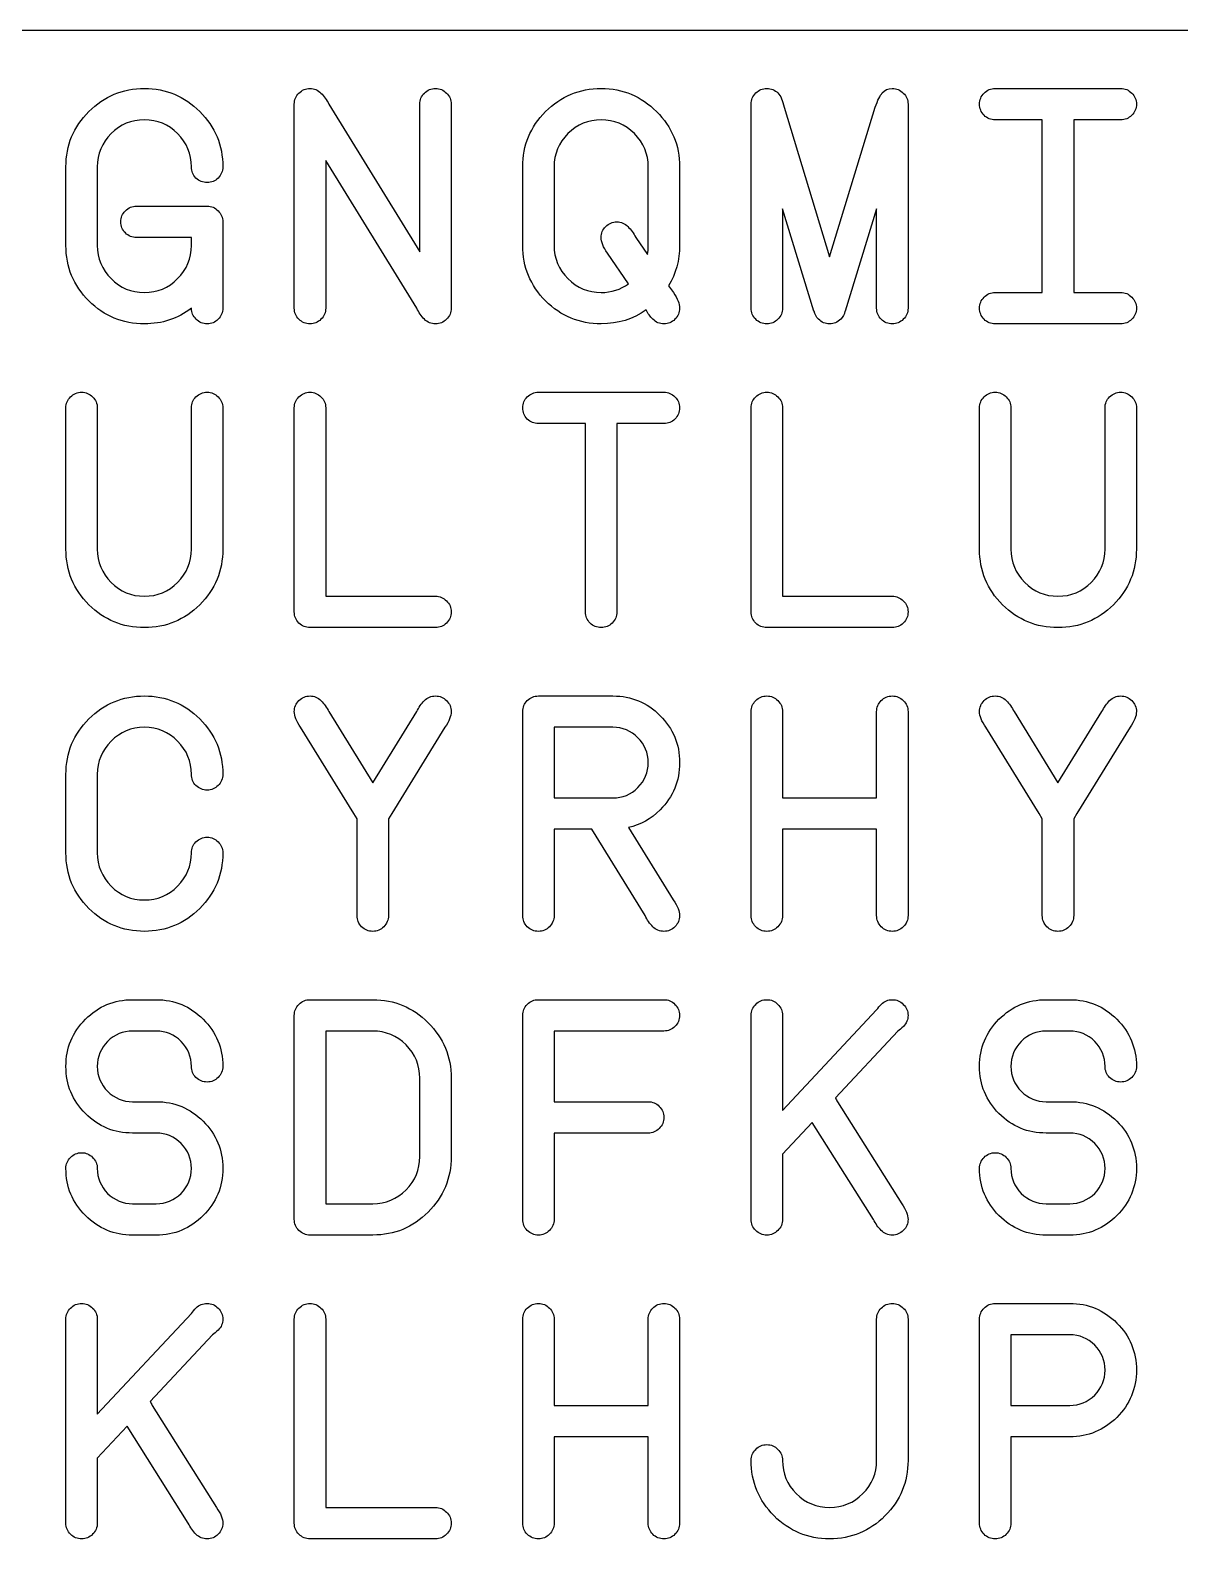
# Model space of a CAD drawing. Extents: x 0.3 to 81.7, y -40.7 to 31.5.
# Drawn here: x 60.33 to 71.02, y 17.51 to 31.53 of the extents above; entities that cross this region are included whole.
import ezdxf

# ---------------------------------------------------------------- set-up
doc = ezdxf.new("R2010")
doc.units = 0
doc.layers.add('Layer_1', color=7, linetype='CONTINUOUS')

msp = doc.modelspace()

# ---------------------------------------------------------------- linework, layer by layer
at = {"layer": 'Layer_1', "color": 7}
for p, q in [((2.8575, 31.531278), (81.710386, 31.531278)), ((69.305626, 30.989793), (70.472366, 30.989793)), ((62.789388, 28.948), (62.789388, 30.843952)), ((63.03732, 30.94604), (63.03732, 30.94604)), ((63.110244, 30.843952), (63.956129, 29.471573)), ((63.956129, 29.471573), (63.956129, 30.843952)), ((64.247814, 30.843952), (64.247814, 28.948)), ((67.036322, 28.948), (67.036322, 30.843952)), ((68.494725, 30.843952), (68.494725, 28.948)), ((68.494745, 30.843952), (68.494725, 30.843952)), ((67.342589, 30.814781), (67.765533, 29.426364)), ((67.765533, 29.426364), (68.188474, 30.814781)), ((69.743155, 30.698108), (69.305626, 30.698108)), ((69.743155, 29.093844), (69.743155, 30.698108)), ((70.472366, 30.698108), (70.03484, 30.698108)), ((70.03484, 30.698108), (70.03484, 29.093844)), ((63.926961, 28.948), (63.081073, 30.320376)), ((63.081073, 30.320376), (63.081073, 28.948)), ((60.665923, 29.53137), (60.665923, 30.260582)), ((60.957608, 30.260582), (60.957608, 29.53137)), ((64.912856, 29.53137), (64.912856, 30.260582)), ((65.20453, 30.260582), (65.20453, 29.53137)), ((66.079583, 29.53137), (66.079583, 30.260582)), ((66.371279, 30.260582), (66.371279, 29.53137)), ((61.322214, 29.895976), (61.978504, 29.895976)), ((67.619689, 28.918832), (67.328004, 29.871183)), ((67.328004, 29.871183), (67.328004, 28.948)), ((68.20304, 29.871183), (67.911355, 28.918832)), ((68.20304, 28.948), (68.20304, 29.871183)), ((62.124346, 29.750132), (62.124346, 28.948)), ((61.83266, 29.604291), (61.322214, 29.604291)), ((61.83266, 29.53137), (61.83266, 29.604291)), ((65.962909, 29.604291), (66.072301, 29.445324)), ((65.895822, 29.174057), (65.700395, 29.45845)), ((66.269191, 29.156554), (66.312944, 29.093844)), ((69.305626, 29.093844), (69.743155, 29.093844)), ((70.03484, 29.093844), (70.472366, 29.093844)), ((66.059178, 28.931958), (66.059178, 28.931958)), ((67.622596, 28.918832), (67.619689, 28.918832)), ((67.911355, 28.918832), (67.908448, 28.918832)), ((70.472366, 28.802159), (69.305626, 28.802159)), ((65.058686, 28.167218), (66.225427, 28.167218)), ((60.665914, 26.708795), (60.665914, 28.021377)), ((60.957599, 28.021377), (60.957599, 26.708795)), ((61.832655, 26.708795), (61.832655, 28.021377)), ((62.124337, 28.021377), (62.124337, 26.708795)), ((62.78938, 26.125425), (62.78938, 28.021377)), ((63.081065, 28.021377), (63.081065, 26.271266)), ((63.081065, 28.021377), (63.081065, 28.021377)), ((67.03631, 26.125425), (67.03631, 28.021377)), ((67.327996, 28.021377), (67.327996, 26.271266)), ((67.327996, 28.021377), (67.327996, 28.021377)), ((69.159776, 26.708795), (69.159776, 28.021377)), ((69.451461, 28.021377), (69.451461, 26.708795)), ((70.326516, 26.708795), (70.326516, 28.021377)), ((70.618202, 28.021377), (70.618202, 26.708795)), ((65.496213, 27.875533), (65.058686, 27.875533)), ((65.496213, 26.125425), (65.496213, 27.875533)), ((65.787898, 27.875533), (65.787898, 26.125425)), ((66.225427, 27.875533), (65.787898, 27.875533)), ((63.081065, 26.271266), (64.101961, 26.271266)), ((67.327996, 26.271266), (68.348892, 26.271266)), ((64.101961, 25.979584), (62.935224, 25.979584)), ((68.348892, 25.979584), (67.182152, 25.979584)), ((65.058686, 25.344643), (65.751437, 25.344643)), ((63.110235, 25.198802), (63.518594, 24.536678)), ((63.518594, 24.536678), (63.926953, 25.198802)), ((64.912845, 23.30285), (64.912845, 25.198802)), ((67.03631, 23.30285), (67.03631, 25.198802)), ((67.327996, 25.198802), (67.327996, 24.396667)), ((68.203051, 24.396667), (68.203051, 25.198802)), ((68.494736, 25.198802), (68.494736, 23.30285)), ((69.480632, 25.198802), (69.88899, 24.536678)), ((69.88899, 24.536678), (70.297349, 25.198802)), ((63.342126, 24.250826), (62.847721, 25.052958)), ((64.18947, 25.052958), (63.695065, 24.250826)), ((65.751437, 25.052958), (65.20453, 25.052958)), ((65.20453, 25.052958), (65.20453, 24.396667)), ((65.751437, 25.052958), (65.751437, 25.052958)), ((69.712519, 24.250826), (69.218114, 25.052958)), ((70.559863, 25.052958), (70.065458, 24.250826)), ((60.665917, 23.88622), (60.665917, 24.615432)), ((60.957602, 24.615432), (60.957602, 23.88622)), ((65.20453, 24.396667), (65.751437, 24.396667)), ((67.327996, 24.396667), (68.203051, 24.396667)), ((63.372753, 24.20124), (63.342126, 24.250826)), ((63.372753, 23.30285), (63.372753, 24.20124)), ((63.695065, 24.250826), (63.664438, 24.20124)), ((63.664438, 24.20124), (63.664438, 23.30285)), ((65.897281, 24.121026), (66.312933, 23.448691)), ((69.743146, 24.20124), (69.712519, 24.250826)), ((69.743146, 23.30285), (69.743146, 24.20124)), ((70.065458, 24.250826), (70.034831, 24.20124)), ((70.034831, 24.20124), (70.034831, 23.30285)), ((65.554551, 24.104982), (65.20453, 24.104982)), ((65.20453, 24.104982), (65.20453, 23.30285)), ((66.050415, 23.30285), (65.554551, 24.104982)), ((68.203051, 24.104982), (67.327996, 24.104982)), ((67.327996, 24.104982), (67.327996, 23.30285)), ((68.203051, 23.30285), (68.203051, 24.104982)), ((61.832655, 23.88622), (61.832655, 23.88622)), ((61.285748, 22.522068), (61.504509, 22.522068)), ((62.935226, 22.522068), (63.518594, 22.522068)), ((65.058689, 22.522068), (66.225427, 22.522068)), ((69.779609, 22.522068), (69.998371, 22.522068)), ((62.789383, 20.480275), (62.789383, 22.376227)), ((64.912845, 20.480275), (64.912845, 22.376227)), ((67.036313, 20.480275), (67.036313, 22.376227)), ((67.327996, 21.49242), (68.203051, 22.42727)), ((67.327996, 22.376227), (67.327996, 21.49242)), ((61.504509, 22.230383), (61.285748, 22.230383)), ((63.081068, 22.230383), (63.081068, 20.626116)), ((63.518594, 22.230383), (63.081068, 22.230383)), ((66.225427, 22.230383), (65.20453, 22.230383)), ((65.20453, 22.230383), (65.20453, 21.574092)), ((68.399938, 22.230383), (67.819486, 21.609096)), ((69.998371, 22.230383), (69.779609, 22.230383)), ((62.12434, 21.902238), (62.12434, 21.902238)), ((70.618202, 21.902238), (70.618202, 21.902238)), ((63.956123, 21.063645), (63.956123, 21.792857)), ((64.247808, 21.792857), (64.247808, 21.063645)), ((61.285748, 21.574092), (61.504509, 21.574092)), ((65.20453, 21.574092), (66.079586, 21.574092)), ((67.838451, 21.574092), (68.436404, 20.626116)), ((69.779609, 21.574092), (69.998371, 21.574092)), ((67.605098, 21.38158), (67.327996, 21.08552)), ((68.173889, 20.480275), (67.605098, 21.38158)), ((61.504509, 21.282407), (61.285748, 21.282407)), ((66.079586, 21.282407), (65.20453, 21.282407)), ((65.20453, 21.282407), (65.20453, 20.480275)), ((69.998371, 21.282407), (69.779609, 21.282407)), ((67.327996, 21.08552), (67.327996, 20.480275)), ((61.285748, 20.626116), (61.504509, 20.626116)), ((63.081068, 20.626116), (63.518594, 20.626116)), ((69.779609, 20.626116), (69.998371, 20.626116)), ((61.504509, 20.334434), (61.285748, 20.334434)), ((63.518594, 20.334434), (62.935226, 20.334434)), ((69.998371, 20.334434), (69.779609, 20.334434)), ((69.30562, 19.699493), (69.998371, 19.699493)), ((60.665917, 17.6577), (60.665917, 19.553652)), ((60.957599, 18.669845), (61.832655, 19.604695)), ((60.957599, 19.553652), (60.957599, 18.669845)), ((62.789383, 17.6577), (62.789383, 19.553652)), ((63.081068, 19.553652), (63.081068, 17.803541)), ((63.081068, 19.553652), (63.081068, 19.553652)), ((64.912848, 17.6577), (64.912848, 19.553652)), ((65.204533, 19.553652), (65.204533, 18.751517)), ((66.079588, 18.751517), (66.079588, 19.553652)), ((66.371274, 19.553652), (66.371274, 17.6577)), ((68.203051, 18.24107), (68.203051, 19.553652)), ((68.494733, 19.553652), (68.494733, 18.24107)), ((69.159776, 17.6577), (69.159776, 19.553652)), ((62.029542, 19.407808), (61.449089, 18.786521)), ((69.998371, 19.407808), (69.451461, 19.407808)), ((69.451461, 19.407808), (69.451461, 18.751517)), ((69.998371, 19.407808), (69.998371, 19.407808)), ((61.468055, 18.751517), (62.066007, 17.803541)), ((65.204533, 18.751517), (66.079588, 18.751517)), ((69.451461, 18.751517), (69.998371, 18.751517)), ((61.234702, 18.559005), (60.957599, 18.262945)), ((61.803493, 17.6577), (61.234702, 18.559005)), ((66.079588, 18.459832), (65.204533, 18.459832)), ((65.204533, 18.459832), (65.204533, 17.6577)), ((66.079588, 17.6577), (66.079588, 18.459832)), ((69.998371, 18.459832), (69.451461, 18.459832)), ((69.451461, 18.459832), (69.451461, 17.6577)), ((69.998371, 18.459832), (69.998371, 18.459832)), ((60.957599, 18.262945), (60.957599, 17.6577)), ((67.03631, 18.24107), (67.03631, 18.24107)), ((63.081068, 17.803541), (64.101964, 17.803541)), ((64.101964, 17.511859), (62.935224, 17.511859))]:
    msp.add_line(p, q, dxfattribs=at)
for points in [[(60.878854, 30.775406), (61.021779, 30.918331), (61.193872, 30.989793), (61.395134, 30.989793)], [(61.395134, 30.989793), (61.596396, 30.989793), (61.768004, 30.918331), (61.909958, 30.775406)], [(62.831685, 30.94604), (62.860853, 30.975209), (62.895369, 30.989793), (62.935232, 30.989793)], [(62.935232, 30.989793), (62.975095, 30.989793), (63.009124, 30.975209), (63.03732, 30.94604)], [(63.998423, 30.94604), (64.027591, 30.975209), (64.062107, 30.989793), (64.10197, 30.989793)], [(64.10197, 30.989793), (64.141835, 30.989793), (64.175865, 30.975209), (64.204061, 30.94604)], [(65.125785, 30.775406), (65.268711, 30.918331), (65.440806, 30.989793), (65.642068, 30.989793)], [(65.642068, 30.989793), (65.84333, 30.989793), (66.014938, 30.918331), (66.156892, 30.775406)], [(67.080075, 30.947499), (67.108271, 30.975695), (67.1423, 30.989793), (67.182163, 30.989793)], [(67.182163, 30.989793), (67.222026, 30.989793), (67.256542, 30.975695), (67.28571, 30.947499)], [(68.254105, 30.947499), (68.277439, 30.975695), (68.309038, 30.989793), (68.348901, 30.989793)], [(68.348901, 30.989793), (68.388765, 30.989793), (68.422796, 30.975209), (68.450992, 30.94604)], [(69.202078, 30.94604), (69.231247, 30.975209), (69.265763, 30.989793), (69.305626, 30.989793)], [(70.472366, 30.989793), (70.512229, 30.989793), (70.546258, 30.975209), (70.574454, 30.94604)], [(62.789388, 30.843952), (62.789388, 30.883815), (62.803487, 30.917844), (62.831685, 30.94604)], [(63.03732, 30.94604), (63.066489, 30.917844), (63.090797, 30.883815), (63.110244, 30.843952)], [(63.956129, 30.843952), (63.956129, 30.883815), (63.970227, 30.917844), (63.998423, 30.94604)], [(64.204061, 30.94604), (64.23323, 30.917844), (64.247814, 30.883815), (64.247814, 30.843952)], [(67.036322, 30.843952), (67.036322, 30.883815), (67.050906, 30.918331), (67.080075, 30.947499)], [(67.28571, 30.947499), (67.31099, 30.921247), (67.32995, 30.877008), (67.342589, 30.814781)], [(68.188474, 30.814781), (68.213754, 30.880897), (68.235631, 30.925136), (68.254105, 30.947499)], [(68.450992, 30.94604), (68.48016, 30.917844), (68.494745, 30.883815), (68.494745, 30.843952)], [(69.159784, 30.843952), (69.159784, 30.883815), (69.173882, 30.917844), (69.202078, 30.94604)], [(69.202078, 30.740402), (69.173882, 30.76957), (69.159784, 30.804087), (69.159784, 30.843952)], [(70.574454, 30.94604), (70.603623, 30.917844), (70.618207, 30.883815), (70.618207, 30.843952)], [(70.618207, 30.843952), (70.618207, 30.804087), (70.603623, 30.76957), (70.574454, 30.740402)], [(60.665923, 30.260582), (60.665923, 30.461844), (60.7369, 30.633452), (60.878854, 30.775406)], [(61.909958, 30.775406), (62.052883, 30.633452), (62.124346, 30.461844), (62.124346, 30.260582)], [(64.912856, 30.260582), (64.912856, 30.461844), (64.983832, 30.633452), (65.125785, 30.775406)], [(66.156892, 30.775406), (66.299817, 30.633452), (66.371279, 30.461844), (66.371279, 30.260582)], [(69.305626, 30.698108), (69.265763, 30.698108), (69.231247, 30.712206), (69.202078, 30.740402)], [(70.574454, 30.740402), (70.546258, 30.712206), (70.512229, 30.698108), (70.472366, 30.698108)], [(61.085948, 30.569767), (61.000388, 30.484207), (60.957608, 30.381145), (60.957608, 30.260582)], [(61.395134, 30.698108), (61.274571, 30.698108), (61.171509, 30.655328), (61.085948, 30.569767)], [(61.70432, 30.569767), (61.61876, 30.655328), (61.515698, 30.698108), (61.395134, 30.698108)], [(61.83266, 30.260582), (61.83266, 30.381145), (61.78988, 30.484207), (61.70432, 30.569767)], [(65.332871, 30.569767), (65.24731, 30.484207), (65.20453, 30.381145), (65.20453, 30.260582)], [(65.642057, 30.698108), (65.521493, 30.698108), (65.418431, 30.655328), (65.332871, 30.569767)], [(65.951242, 30.569767), (65.865682, 30.655328), (65.76262, 30.698108), (65.642057, 30.698108)], [(66.079583, 30.260582), (66.079583, 30.381145), (66.036803, 30.484207), (65.951242, 30.569767)], [(61.874957, 30.157034), (61.846759, 30.186203), (61.83266, 30.220719), (61.83266, 30.260582)], [(61.978504, 30.114741), (61.938641, 30.114741), (61.904126, 30.128838), (61.874957, 30.157034)], [(62.080593, 30.157034), (62.052397, 30.128838), (62.018367, 30.114741), (61.978504, 30.114741)], [(62.124346, 30.260582), (62.124346, 30.220719), (62.109761, 30.186203), (62.080593, 30.157034)], [(61.218666, 29.852223), (61.247835, 29.881392), (61.282351, 29.895976), (61.322214, 29.895976)], [(61.978504, 29.895976), (62.018367, 29.895976), (62.052397, 29.881392), (62.080593, 29.852223)], [(61.176372, 29.750132), (61.176372, 29.789997), (61.19047, 29.824027), (61.218666, 29.852223)], [(61.218666, 29.646585), (61.19047, 29.675753), (61.176372, 29.710269), (61.176372, 29.750132)], [(62.080593, 29.852223), (62.109761, 29.824027), (62.124346, 29.789997), (62.124346, 29.750132)], [(65.68435, 29.706382), (65.713519, 29.735549), (65.748035, 29.750132), (65.787898, 29.750132)], [(65.787898, 29.750132), (65.827762, 29.750132), (65.861793, 29.735549), (65.889989, 29.706382)], [(61.322214, 29.604291), (61.282351, 29.604291), (61.247835, 29.618389), (61.218666, 29.646585)], [(65.642057, 29.604291), (65.642057, 29.644154), (65.656154, 29.678184), (65.68435, 29.706382)], [(65.700395, 29.45845), (65.661503, 29.515814), (65.642057, 29.564428), (65.642057, 29.604291)], [(65.889989, 29.706382), (65.919157, 29.678184), (65.943464, 29.644154), (65.962909, 29.604291)], [(60.878854, 29.015087), (60.7369, 29.158014), (60.665923, 29.330108), (60.665923, 29.53137)], [(60.957608, 29.53137), (60.957608, 29.410807), (61.000388, 29.307745), (61.085948, 29.222185)], [(61.70432, 29.222185), (61.78988, 29.307745), (61.83266, 29.410807), (61.83266, 29.53137)], [(65.125785, 29.015087), (64.983832, 29.158014), (64.912856, 29.330108), (64.912856, 29.53137)], [(65.20453, 29.53137), (65.20453, 29.410807), (65.24731, 29.307745), (65.332871, 29.222185)], [(66.072301, 29.445324), (66.077156, 29.472547), (66.079583, 29.501229), (66.079583, 29.53137)], [(66.371279, 29.53137), (66.371279, 29.392334), (66.33725, 29.267396), (66.269191, 29.156554)], [(61.085948, 29.222185), (61.171509, 29.136624), (61.274571, 29.093844), (61.395134, 29.093844)], [(61.395134, 29.093844), (61.515698, 29.093844), (61.61876, 29.136624), (61.70432, 29.222185)], [(65.332871, 29.222185), (65.418431, 29.136624), (65.521493, 29.093844), (65.642057, 29.093844)], [(65.642057, 29.093844), (65.73734, 29.093844), (65.821929, 29.120582), (65.895822, 29.174057)], [(66.312944, 29.093844), (66.351834, 29.036478), (66.371279, 28.987863), (66.371279, 28.948)], [(69.159784, 28.948), (69.159784, 28.987863), (69.173882, 29.021893), (69.202078, 29.050091)], [(69.202078, 29.050091), (69.231247, 29.07926), (69.265763, 29.093844), (69.305626, 29.093844)], [(70.472366, 29.093844), (70.512229, 29.093844), (70.546258, 29.07926), (70.574454, 29.050091)], [(70.574454, 29.050091), (70.603623, 29.021893), (70.618207, 28.987863), (70.618207, 28.948)], [(61.395134, 28.802159), (61.193872, 28.802159), (61.021779, 28.873135), (60.878854, 29.015087)], [(61.83266, 28.946541), (61.707237, 28.850286), (61.561395, 28.802159), (61.395134, 28.802159)], [(61.876413, 28.845912), (61.847245, 28.874108), (61.83266, 28.907651), (61.83266, 28.946541)], [(62.124346, 28.948), (62.124346, 28.908137), (62.109761, 28.873621), (62.080593, 28.844453)], [(62.831685, 28.844453), (62.803487, 28.873621), (62.789388, 28.908137), (62.789388, 28.948)], [(63.081073, 28.948), (63.081073, 28.908137), (63.066489, 28.873621), (63.03732, 28.844453)], [(63.998423, 28.844453), (63.970227, 28.873621), (63.946406, 28.908137), (63.926961, 28.948)], [(64.247814, 28.948), (64.247814, 28.908137), (64.23323, 28.873621), (64.204061, 28.844453)], [(65.642068, 28.802159), (65.440806, 28.802159), (65.268711, 28.873135), (65.125785, 29.015087)], [(66.059178, 28.931958), (65.937642, 28.845425), (65.798605, 28.802159), (65.642068, 28.802159)], [(66.123347, 28.845912), (66.098067, 28.870219), (66.076678, 28.898901), (66.059178, 28.931958)], [(66.371279, 28.948), (66.371279, 28.908137), (66.356695, 28.873621), (66.327526, 28.844453)], [(67.078616, 28.844453), (67.05042, 28.873621), (67.036322, 28.908137), (67.036322, 28.948)], [(67.328004, 28.948), (67.328004, 28.908137), (67.313421, 28.873621), (67.284254, 28.844453)], [(67.663431, 28.845912), (67.641069, 28.8673), (67.627458, 28.891607), (67.622596, 28.918832)], [(67.908448, 28.918832), (67.903593, 28.891607), (67.890467, 28.8673), (67.869069, 28.845912)], [(68.245334, 28.844453), (68.217138, 28.873621), (68.20304, 28.908137), (68.20304, 28.948)], [(68.494725, 28.948), (68.494725, 28.908137), (68.480141, 28.873621), (68.450972, 28.844453)], [(69.202078, 28.844453), (69.173882, 28.873621), (69.159784, 28.908137), (69.159784, 28.948)], [(70.618207, 28.948), (70.618207, 28.908137), (70.603623, 28.873621), (70.574454, 28.844453)], [(61.978504, 28.802159), (61.938641, 28.802159), (61.904611, 28.816743), (61.876413, 28.845912)], [(62.080593, 28.844453), (62.052397, 28.816257), (62.018367, 28.802159), (61.978504, 28.802159)], [(62.935232, 28.802159), (62.895369, 28.802159), (62.860853, 28.816257), (62.831685, 28.844453)], [(63.03732, 28.844453), (63.009124, 28.816257), (62.975095, 28.802159), (62.935232, 28.802159)], [(64.10197, 28.802159), (64.062107, 28.802159), (64.027591, 28.816257), (63.998423, 28.844453)], [(64.204061, 28.844453), (64.175865, 28.816257), (64.141835, 28.802159), (64.10197, 28.802159)], [(66.225438, 28.802159), (66.185573, 28.802159), (66.151543, 28.816743), (66.123347, 28.845912)], [(66.327526, 28.844453), (66.29933, 28.816257), (66.265301, 28.802159), (66.225438, 28.802159)], [(67.182163, 28.802159), (67.1423, 28.802159), (67.107784, 28.816257), (67.078616, 28.844453)], [(67.284254, 28.844453), (67.256056, 28.816257), (67.222026, 28.802159), (67.182163, 28.802159)], [(67.765522, 28.802159), (67.725657, 28.802159), (67.691627, 28.816743), (67.663431, 28.845912)], [(67.869069, 28.845912), (67.839901, 28.816743), (67.805385, 28.802159), (67.765522, 28.802159)], [(68.348881, 28.802159), (68.309018, 28.802159), (68.274502, 28.816257), (68.245334, 28.844453)], [(68.450972, 28.844453), (68.422776, 28.816257), (68.388746, 28.802159), (68.348881, 28.802159)], [(69.305626, 28.802159), (69.265763, 28.802159), (69.231247, 28.816257), (69.202078, 28.844453)], [(70.574454, 28.844453), (70.546258, 28.816257), (70.512229, 28.802159), (70.472366, 28.802159)], [(60.665914, 28.021377), (60.665914, 28.06124), (60.680012, 28.095269), (60.708208, 28.123465)], [(60.708208, 28.123465), (60.737377, 28.152634), (60.771893, 28.167218), (60.811758, 28.167218)], [(60.811758, 28.167218), (60.851621, 28.167218), (60.885651, 28.152634), (60.913847, 28.123465)], [(60.913847, 28.123465), (60.943015, 28.095269), (60.957599, 28.06124), (60.957599, 28.021377)], [(61.832655, 28.021377), (61.832655, 28.06124), (61.846753, 28.095269), (61.874949, 28.123465)], [(61.874949, 28.123465), (61.904117, 28.152634), (61.938633, 28.167218), (61.978496, 28.167218)], [(61.978496, 28.167218), (62.018359, 28.167218), (62.052389, 28.152634), (62.080587, 28.123465)], [(62.080587, 28.123465), (62.109754, 28.095269), (62.124337, 28.06124), (62.124337, 28.021377)], [(62.78938, 28.021377), (62.78938, 28.06124), (62.803479, 28.095269), (62.831676, 28.123465)], [(62.831676, 28.123465), (62.860845, 28.152634), (62.895361, 28.167218), (62.935224, 28.167218)], [(62.935224, 28.167218), (62.975087, 28.167218), (63.009116, 28.152634), (63.037312, 28.123465)], [(63.037312, 28.123465), (63.066481, 28.095269), (63.081065, 28.06124), (63.081065, 28.021377)], [(64.912845, 28.021377), (64.912845, 28.06124), (64.926943, 28.095269), (64.955139, 28.123465)], [(64.955139, 28.123465), (64.984308, 28.152634), (65.018823, 28.167218), (65.058686, 28.167218)], [(66.225427, 28.167218), (66.26529, 28.167218), (66.299319, 28.152634), (66.327515, 28.123465)], [(66.327515, 28.123465), (66.356684, 28.095269), (66.371268, 28.06124), (66.371268, 28.021377)], [(67.03631, 28.021377), (67.03631, 28.06124), (67.050408, 28.095269), (67.078604, 28.123465)], [(67.078604, 28.123465), (67.107773, 28.152634), (67.142289, 28.167218), (67.182152, 28.167218)], [(67.182152, 28.167218), (67.222016, 28.167218), (67.256047, 28.152634), (67.284243, 28.123465)], [(67.284243, 28.123465), (67.313411, 28.095269), (67.327996, 28.06124), (67.327996, 28.021377)], [(69.159776, 28.021377), (69.159776, 28.06124), (69.173875, 28.095269), (69.202073, 28.123465)], [(69.202073, 28.123465), (69.231239, 28.152634), (69.265755, 28.167218), (69.30562, 28.167218)], [(69.30562, 28.167218), (69.345483, 28.167218), (69.379512, 28.152634), (69.407708, 28.123465)], [(69.407708, 28.123465), (69.436877, 28.095269), (69.451461, 28.06124), (69.451461, 28.021377)], [(70.326516, 28.021377), (70.326516, 28.06124), (70.340614, 28.095269), (70.36881, 28.123465)], [(70.36881, 28.123465), (70.397979, 28.152634), (70.432495, 28.167218), (70.472358, 28.167218)], [(70.472358, 28.167218), (70.512222, 28.167218), (70.546253, 28.152634), (70.574449, 28.123465)], [(70.574449, 28.123465), (70.603617, 28.095269), (70.618202, 28.06124), (70.618202, 28.021377)], [(64.955139, 27.917827), (64.926943, 27.946995), (64.912845, 27.981512), (64.912845, 28.021377)], [(65.058686, 27.875533), (65.018823, 27.875533), (64.984308, 27.889631), (64.955139, 27.917827)], [(66.327515, 27.917827), (66.299319, 27.889631), (66.26529, 27.875533), (66.225427, 27.875533)], [(66.371268, 28.021377), (66.371268, 27.981512), (66.356684, 27.946995), (66.327515, 27.917827)], [(60.878845, 26.192512), (60.736891, 26.335439), (60.665914, 26.507533), (60.665914, 26.708795)], [(60.957599, 26.708795), (60.957599, 26.588232), (61.00038, 26.48517), (61.08594, 26.39961)], [(61.704311, 26.39961), (61.789874, 26.48517), (61.832655, 26.588232), (61.832655, 26.708795)], [(62.124337, 26.708795), (62.124337, 26.507533), (62.052875, 26.335439), (61.90995, 26.192512)], [(69.372707, 26.192512), (69.230753, 26.335439), (69.159776, 26.507533), (69.159776, 26.708795)], [(69.451461, 26.708795), (69.451461, 26.588232), (69.494242, 26.48517), (69.579804, 26.39961)], [(70.198176, 26.39961), (70.283736, 26.48517), (70.326516, 26.588232), (70.326516, 26.708795)], [(70.618202, 26.708795), (70.618202, 26.507533), (70.546738, 26.335439), (70.403811, 26.192512)], [(61.08594, 26.39961), (61.171502, 26.314047), (61.274564, 26.271266), (61.395126, 26.271266)], [(61.395126, 26.271266), (61.515689, 26.271266), (61.618751, 26.314047), (61.704311, 26.39961)], [(69.579804, 26.39961), (69.665365, 26.314047), (69.768427, 26.271266), (69.88899, 26.271266)], [(69.88899, 26.271266), (70.009552, 26.271266), (70.112614, 26.314047), (70.198176, 26.39961)], [(64.101961, 26.271266), (64.141826, 26.271266), (64.175857, 26.256683), (64.204052, 26.227516)], [(64.204052, 26.227516), (64.233221, 26.199318), (64.247805, 26.165288), (64.247805, 26.125425)], [(68.348892, 26.271266), (68.388755, 26.271266), (68.422785, 26.256683), (68.45098, 26.227516)], [(68.45098, 26.227516), (68.480149, 26.199318), (68.494733, 26.165288), (68.494733, 26.125425)], [(61.395126, 25.979584), (61.193864, 25.979584), (61.02177, 26.05056), (60.878845, 26.192512)], [(61.90995, 26.192512), (61.767996, 26.05056), (61.596388, 25.979584), (61.395126, 25.979584)], [(62.831676, 26.021878), (62.803479, 26.051046), (62.78938, 26.085562), (62.78938, 26.125425)], [(64.247805, 26.125425), (64.247805, 26.085562), (64.233221, 26.051046), (64.204052, 26.021878)], [(65.538509, 26.021878), (65.510311, 26.051046), (65.496213, 26.085562), (65.496213, 26.125425)], [(65.787898, 26.125425), (65.787898, 26.085562), (65.773313, 26.051046), (65.744145, 26.021878)], [(67.078604, 26.021878), (67.050408, 26.051046), (67.03631, 26.085562), (67.03631, 26.125425)], [(68.494733, 26.125425), (68.494733, 26.085562), (68.480149, 26.051046), (68.45098, 26.021878)], [(69.88899, 25.979584), (69.687726, 25.979584), (69.515632, 26.05056), (69.372707, 26.192512)], [(70.403811, 26.192512), (70.261859, 26.05056), (70.090252, 25.979584), (69.88899, 25.979584)], [(62.935224, 25.979584), (62.895361, 25.979584), (62.860845, 25.993682), (62.831676, 26.021878)], [(64.204052, 26.021878), (64.175857, 25.993682), (64.141826, 25.979584), (64.101961, 25.979584)], [(65.642057, 25.979584), (65.602192, 25.979584), (65.567676, 25.993682), (65.538509, 26.021878)], [(65.744145, 26.021878), (65.715949, 25.993682), (65.681919, 25.979584), (65.642057, 25.979584)], [(67.182152, 25.979584), (67.142289, 25.979584), (67.107773, 25.993682), (67.078604, 26.021878)], [(68.45098, 26.021878), (68.422785, 25.993682), (68.388755, 25.979584), (68.348892, 25.979584)], [(60.878845, 25.130256), (61.021772, 25.273181), (61.193866, 25.344643), (61.395129, 25.344643)], [(61.395129, 25.344643), (61.596391, 25.344643), (61.767999, 25.273181), (61.909953, 25.130256)], [(62.789383, 25.198802), (62.789383, 25.238665), (62.80348, 25.272694), (62.831676, 25.30089)], [(62.831676, 25.30089), (62.860845, 25.330059), (62.895361, 25.344643), (62.935224, 25.344643)], [(62.935224, 25.344643), (62.975088, 25.344643), (63.009119, 25.330059), (63.037315, 25.30089)], [(63.037315, 25.30089), (63.066483, 25.272694), (63.09079, 25.238665), (63.110235, 25.198802)], [(63.926953, 25.198802), (63.946398, 25.238665), (63.970219, 25.272694), (63.998417, 25.30089)], [(63.998417, 25.30089), (64.027585, 25.330059), (64.062101, 25.344643), (64.101964, 25.344643)], [(64.101964, 25.344643), (64.141827, 25.344643), (64.175857, 25.330059), (64.204052, 25.30089)], [(64.204052, 25.30089), (64.233221, 25.272694), (64.247805, 25.238665), (64.247805, 25.198802)], [(64.912845, 25.198802), (64.912845, 25.238665), (64.926943, 25.272694), (64.955139, 25.30089)], [(64.955139, 25.30089), (64.984308, 25.330059), (65.018823, 25.344643), (65.058686, 25.344643)], [(65.751437, 25.344643), (65.92256, 25.344643), (66.068403, 25.283876), (66.188966, 25.162342)], [(67.03631, 25.198802), (67.03631, 25.238665), (67.050408, 25.272694), (67.078604, 25.30089)], [(67.078604, 25.30089), (67.107773, 25.330059), (67.14229, 25.344643), (67.182154, 25.344643)], [(67.182154, 25.344643), (67.222017, 25.344643), (67.256047, 25.330059), (67.284243, 25.30089)], [(67.284243, 25.30089), (67.313411, 25.272694), (67.327996, 25.238665), (67.327996, 25.198802)], [(68.203051, 25.198802), (68.203051, 25.238665), (68.217149, 25.272694), (68.245345, 25.30089)], [(68.245345, 25.30089), (68.274513, 25.330059), (68.309029, 25.344643), (68.348892, 25.344643)], [(68.348892, 25.344643), (68.388755, 25.344643), (68.422785, 25.330059), (68.450983, 25.30089)], [(68.450983, 25.30089), (68.480152, 25.272694), (68.494736, 25.238665), (68.494736, 25.198802)], [(69.159779, 25.198802), (69.159779, 25.238665), (69.173877, 25.272694), (69.202073, 25.30089)], [(69.202073, 25.30089), (69.231241, 25.330059), (69.265757, 25.344643), (69.30562, 25.344643)], [(69.30562, 25.344643), (69.345483, 25.344643), (69.379513, 25.330059), (69.407711, 25.30089)], [(69.407711, 25.30089), (69.436878, 25.272694), (69.461185, 25.238665), (69.480632, 25.198802)], [(70.297349, 25.198802), (70.316794, 25.238665), (70.340614, 25.272694), (70.36881, 25.30089)], [(70.36881, 25.30089), (70.397979, 25.330059), (70.432495, 25.344643), (70.472358, 25.344643)], [(70.472358, 25.344643), (70.512222, 25.344643), (70.546253, 25.330059), (70.574449, 25.30089)], [(70.574449, 25.30089), (70.603617, 25.272694), (70.618202, 25.238665), (70.618202, 25.198802)], [(60.665917, 24.615432), (60.665917, 24.816694), (60.736893, 24.988302), (60.878845, 25.130256)], [(61.909953, 25.130256), (62.052878, 24.988302), (62.12434, 24.816694), (62.12434, 24.615432)], [(62.847721, 25.052958), (62.808829, 25.110322), (62.789383, 25.158937), (62.789383, 25.198802)], [(64.247805, 25.198802), (64.247805, 25.158937), (64.22836, 25.110322), (64.18947, 25.052958)], [(66.188966, 25.162342), (66.310501, 25.041778), (66.371268, 24.895935), (66.371268, 24.724813)], [(69.218114, 25.052958), (69.179224, 25.110322), (69.159779, 25.158937), (69.159779, 25.198802)], [(70.618202, 25.198802), (70.618202, 25.158937), (70.598755, 25.110322), (70.559863, 25.052958)], [(61.395129, 25.052958), (61.274565, 25.052958), (61.171503, 25.010178), (61.085943, 24.924617)], [(61.704314, 24.924617), (61.618754, 25.010178), (61.515692, 25.052958), (61.395129, 25.052958)], [(65.983328, 24.956703), (65.919156, 25.020873), (65.841859, 25.052958), (65.751437, 25.052958)], [(66.079583, 24.724813), (66.079583, 24.815235), (66.047498, 24.892532), (65.983328, 24.956703)], [(61.085943, 24.924617), (61.000382, 24.839057), (60.957602, 24.735995), (60.957602, 24.615432)], [(61.832655, 24.615432), (61.832655, 24.735995), (61.789875, 24.839057), (61.704314, 24.924617)], [(65.983328, 24.492925), (66.047498, 24.557094), (66.079583, 24.63439), (66.079583, 24.724813)], [(66.371268, 24.724813), (66.371268, 24.553692), (66.310986, 24.40785), (66.190423, 24.287286)], [(61.874949, 24.511884), (61.846753, 24.541053), (61.832655, 24.575569), (61.832655, 24.615432)], [(62.12434, 24.615432), (62.12434, 24.575569), (62.109756, 24.541053), (62.080587, 24.511884)], [(61.978499, 24.469588), (61.938634, 24.469588), (61.904117, 24.483687), (61.874949, 24.511884)], [(62.080587, 24.511884), (62.052391, 24.483687), (62.018362, 24.469588), (61.978499, 24.469588)], [(65.751437, 24.396667), (65.841859, 24.396667), (65.919156, 24.428753), (65.983328, 24.492925)], [(66.190423, 24.287286), (66.104862, 24.201726), (66.007149, 24.146306), (65.897281, 24.121026)], [(61.832655, 23.88622), (61.832655, 23.926083), (61.846753, 23.960113), (61.874949, 23.988308)], [(61.874949, 23.988308), (61.904117, 24.017477), (61.938634, 24.032061), (61.978499, 24.032061)], [(61.978499, 24.032061), (62.018362, 24.032061), (62.052391, 24.017477), (62.080587, 23.988308)], [(62.080587, 23.988308), (62.109756, 23.960113), (62.12434, 23.926083), (62.12434, 23.88622)], [(60.878845, 23.369937), (60.736893, 23.512864), (60.665917, 23.684958), (60.665917, 23.88622)], [(60.957602, 23.88622), (60.957602, 23.765657), (61.000382, 23.662595), (61.085943, 23.577035)], [(61.704314, 23.577035), (61.789875, 23.662595), (61.832655, 23.765657), (61.832655, 23.88622)], [(62.12434, 23.88622), (62.12434, 23.684958), (62.052878, 23.512864), (61.909953, 23.369937)], [(61.085943, 23.577035), (61.171503, 23.491472), (61.274565, 23.448691), (61.395129, 23.448691)], [(61.395129, 23.448691), (61.515692, 23.448691), (61.618754, 23.491472), (61.704314, 23.577035)], [(66.312933, 23.448691), (66.351823, 23.391327), (66.371268, 23.342713), (66.371268, 23.30285)], [(61.395129, 23.157009), (61.193866, 23.157009), (61.021772, 23.227985), (60.878845, 23.369937)], [(61.909953, 23.369937), (61.767999, 23.227985), (61.596391, 23.157009), (61.395129, 23.157009)], [(63.415047, 23.199303), (63.386851, 23.228471), (63.372753, 23.262987), (63.372753, 23.30285)], [(63.664438, 23.30285), (63.664438, 23.262987), (63.649854, 23.228471), (63.620685, 23.199303)], [(64.955139, 23.199303), (64.926943, 23.228471), (64.912845, 23.262987), (64.912845, 23.30285)], [(65.20453, 23.30285), (65.20453, 23.262987), (65.189946, 23.228471), (65.160777, 23.199303)], [(66.121877, 23.199303), (66.093681, 23.228471), (66.06986, 23.262987), (66.050415, 23.30285)], [(66.371268, 23.30285), (66.371268, 23.262987), (66.356684, 23.228471), (66.327515, 23.199303)], [(67.078604, 23.199303), (67.050408, 23.228471), (67.03631, 23.262987), (67.03631, 23.30285)], [(67.327996, 23.30285), (67.327996, 23.262987), (67.313411, 23.228471), (67.284243, 23.199303)], [(68.245345, 23.199303), (68.217149, 23.228471), (68.203051, 23.262987), (68.203051, 23.30285)], [(68.494736, 23.30285), (68.494736, 23.262987), (68.480152, 23.228471), (68.450983, 23.199303)], [(69.78544, 23.199303), (69.757244, 23.228471), (69.743146, 23.262987), (69.743146, 23.30285)], [(70.034831, 23.30285), (70.034831, 23.262987), (70.020247, 23.228471), (69.991078, 23.199303)], [(63.518594, 23.157009), (63.478731, 23.157009), (63.444215, 23.171107), (63.415047, 23.199303)], [(63.620685, 23.199303), (63.592489, 23.171107), (63.558459, 23.157009), (63.518594, 23.157009)], [(65.058686, 23.157009), (65.018823, 23.157009), (64.984308, 23.171107), (64.955139, 23.199303)], [(65.160777, 23.199303), (65.132581, 23.171107), (65.098551, 23.157009), (65.058686, 23.157009)], [(66.225427, 23.157009), (66.185562, 23.157009), (66.151045, 23.171107), (66.121877, 23.199303)], [(66.327515, 23.199303), (66.299319, 23.171107), (66.26529, 23.157009), (66.225427, 23.157009)], [(67.182154, 23.157009), (67.14229, 23.157009), (67.107773, 23.171107), (67.078604, 23.199303)], [(67.284243, 23.199303), (67.256047, 23.171107), (67.222017, 23.157009), (67.182154, 23.157009)], [(68.348892, 23.157009), (68.309029, 23.157009), (68.274513, 23.171107), (68.245345, 23.199303)], [(68.450983, 23.199303), (68.422785, 23.171107), (68.388755, 23.157009), (68.348892, 23.157009)], [(69.88899, 23.157009), (69.849125, 23.157009), (69.814609, 23.171107), (69.78544, 23.199303)], [(69.991078, 23.199303), (69.962882, 23.171107), (69.928853, 23.157009), (69.88899, 23.157009)], [(60.846762, 22.339767), (60.968297, 22.461301), (61.114625, 22.522068), (61.285748, 22.522068)], [(61.504509, 22.522068), (61.675632, 22.522068), (61.821475, 22.461301), (61.942039, 22.339767)], [(62.789383, 22.376227), (62.789383, 22.41609), (62.80348, 22.450119), (62.831676, 22.478315)], [(62.831676, 22.478315), (62.860845, 22.507484), (62.895362, 22.522068), (62.935226, 22.522068)], [(63.518594, 22.522068), (63.719858, 22.522068), (63.891466, 22.450606), (64.033418, 22.307681)], [(64.912845, 22.376227), (64.912845, 22.41609), (64.926943, 22.450119), (64.955139, 22.478315)], [(64.955139, 22.478315), (64.984308, 22.507484), (65.018824, 22.522068), (65.058689, 22.522068)], [(66.225427, 22.522068), (66.26529, 22.522068), (66.29932, 22.507484), (66.327518, 22.478315)], [(66.327518, 22.478315), (66.356685, 22.450119), (66.371268, 22.41609), (66.371268, 22.376227)], [(67.036313, 22.376227), (67.036313, 22.41609), (67.050411, 22.450119), (67.078607, 22.478315)], [(67.078607, 22.478315), (67.107776, 22.507484), (67.142292, 22.522068), (67.182154, 22.522068)], [(67.182154, 22.522068), (67.222017, 22.522068), (67.256047, 22.507484), (67.284243, 22.478315)], [(67.284243, 22.478315), (67.313411, 22.450119), (67.327996, 22.41609), (67.327996, 22.376227)], [(68.203051, 22.42727), (68.215695, 22.445746), (68.230279, 22.463247), (68.246804, 22.479774)], [(68.246804, 22.479774), (68.275, 22.50797), (68.309029, 22.522068), (68.348892, 22.522068)], [(68.348892, 22.522068), (68.388757, 22.522068), (68.422787, 22.507484), (68.450983, 22.478315)], [(68.450983, 22.478315), (68.480152, 22.450119), (68.494736, 22.41609), (68.494736, 22.376227)], [(69.340624, 22.339767), (69.462158, 22.461301), (69.608487, 22.522068), (69.779609, 22.522068)], [(69.998371, 22.522068), (70.169494, 22.522068), (70.315337, 22.461301), (70.4359, 22.339767)], [(60.665917, 21.902238), (60.665917, 22.07336), (60.726199, 22.219203), (60.846762, 22.339767)], [(61.942039, 22.339767), (62.063573, 22.219203), (62.12434, 22.07336), (62.12434, 21.902238)], [(64.033418, 22.307681), (64.176345, 22.165727), (64.247808, 21.994119), (64.247808, 21.792857)], [(66.371268, 22.376227), (66.371268, 22.336362), (66.356685, 22.301845), (66.327518, 22.272677)], [(68.494736, 22.376227), (68.494736, 22.336362), (68.480638, 22.302332), (68.452442, 22.274136)], [(69.159779, 21.902238), (69.159779, 22.07336), (69.22006, 22.219203), (69.340624, 22.339767)], [(70.4359, 22.339767), (70.557434, 22.219203), (70.618202, 22.07336), (70.618202, 21.902238)], [(61.285748, 22.230383), (61.195326, 22.230383), (61.118029, 22.198298), (61.053857, 22.134128)], [(61.7364, 22.134128), (61.67223, 22.198298), (61.594933, 22.230383), (61.504509, 22.230383)], [(63.82778, 22.102042), (63.742219, 22.187603), (63.639157, 22.230383), (63.518594, 22.230383)], [(66.327518, 22.272677), (66.29932, 22.244481), (66.26529, 22.230383), (66.225427, 22.230383)], [(68.452442, 22.274136), (68.432024, 22.253718), (68.414523, 22.239134), (68.399938, 22.230383)], [(69.779609, 22.230383), (69.689187, 22.230383), (69.61189, 22.198298), (69.547719, 22.134128)], [(70.230262, 22.134128), (70.16609, 22.198298), (70.088793, 22.230383), (69.998371, 22.230383)], [(61.053857, 22.134128), (60.989687, 22.069957), (60.957602, 21.99266), (60.957602, 21.902238)], [(61.832655, 21.902238), (61.832655, 21.99266), (61.80057, 22.069957), (61.7364, 22.134128)], [(63.956123, 21.792857), (63.956123, 21.91342), (63.913342, 22.016482), (63.82778, 22.102042)], [(69.547719, 22.134128), (69.483549, 22.069957), (69.451464, 21.99266), (69.451464, 21.902238)], [(70.326516, 21.902238), (70.326516, 21.99266), (70.294432, 22.069957), (70.230262, 22.134128)], [(60.846762, 21.463252), (60.726199, 21.584788), (60.665917, 21.731117), (60.665917, 21.902238)], [(60.957602, 21.902238), (60.957602, 21.811815), (60.989687, 21.734519), (61.053857, 21.67035)], [(61.874951, 21.79869), (61.846754, 21.827859), (61.832655, 21.862375), (61.832655, 21.902238)], [(62.12434, 21.902238), (62.12434, 21.862375), (62.109756, 21.827859), (62.080587, 21.79869)], [(69.340624, 21.463252), (69.22006, 21.584788), (69.159779, 21.731117), (69.159779, 21.902238)], [(69.451464, 21.902238), (69.451464, 21.811815), (69.483549, 21.734519), (69.547719, 21.67035)], [(70.36881, 21.79869), (70.340614, 21.827859), (70.326516, 21.862375), (70.326516, 21.902238)], [(70.618202, 21.902238), (70.618202, 21.862375), (70.603617, 21.827859), (70.574449, 21.79869)], [(61.978499, 21.756396), (61.938634, 21.756396), (61.904118, 21.770494), (61.874951, 21.79869)], [(62.080587, 21.79869), (62.052391, 21.770494), (62.018362, 21.756396), (61.978499, 21.756396)], [(70.47236, 21.756396), (70.432496, 21.756396), (70.397979, 21.770494), (70.36881, 21.79869)], [(70.574449, 21.79869), (70.546253, 21.770494), (70.512223, 21.756396), (70.47236, 21.756396)], [(61.053857, 21.67035), (61.118029, 21.606178), (61.195326, 21.574092), (61.285748, 21.574092)], [(67.819486, 21.609096), (67.826297, 21.598409), (67.832618, 21.586741), (67.838451, 21.574092)], [(69.547719, 21.67035), (69.61189, 21.606178), (69.689187, 21.574092), (69.779609, 21.574092)], [(61.285748, 21.282407), (61.114625, 21.282407), (60.968297, 21.342689), (60.846762, 21.463252)], [(61.504509, 21.574092), (61.675632, 21.574092), (61.821475, 21.513325), (61.942039, 21.391791)], [(66.079586, 21.574092), (66.119449, 21.574092), (66.153478, 21.559508), (66.181674, 21.530339)], [(66.181674, 21.530339), (66.210842, 21.502143), (66.225427, 21.468114), (66.225427, 21.428251)], [(69.779609, 21.282407), (69.608487, 21.282407), (69.462158, 21.342689), (69.340624, 21.463252)], [(69.998371, 21.574092), (70.169494, 21.574092), (70.315337, 21.513325), (70.4359, 21.391791)], [(61.942039, 21.391791), (62.063573, 21.271227), (62.12434, 21.125384), (62.12434, 20.954262)], [(66.181674, 21.324704), (66.153478, 21.296506), (66.119449, 21.282407), (66.079586, 21.282407)], [(66.225427, 21.428251), (66.225427, 21.388386), (66.210842, 21.35387), (66.181674, 21.324704)], [(70.4359, 21.391791), (70.557434, 21.271227), (70.618202, 21.125384), (70.618202, 20.954262)], [(61.7364, 21.186152), (61.67223, 21.250322), (61.594933, 21.282407), (61.504509, 21.282407)], [(61.832655, 20.954262), (61.832655, 21.044684), (61.80057, 21.121981), (61.7364, 21.186152)], [(70.230262, 21.186152), (70.16609, 21.250322), (70.088793, 21.282407), (69.998371, 21.282407)], [(70.326516, 20.954262), (70.326516, 21.044684), (70.294432, 21.121981), (70.230262, 21.186152)], [(60.665917, 20.954262), (60.665917, 20.994126), (60.680015, 21.028157), (60.708211, 21.056353)], [(60.708211, 21.056353), (60.73738, 21.085521), (60.771895, 21.100106), (60.811758, 21.100106)], [(60.811758, 21.100106), (60.851623, 21.100106), (60.885653, 21.085521), (60.913849, 21.056353)], [(60.913849, 21.056353), (60.943018, 21.028157), (60.957602, 20.994126), (60.957602, 20.954262)], [(63.82778, 20.75446), (63.913342, 20.84002), (63.956123, 20.943082), (63.956123, 21.063645)], [(64.247808, 21.063645), (64.247808, 20.862383), (64.176345, 20.690289), (64.033418, 20.547362)], [(69.159779, 20.954262), (69.159779, 20.994126), (69.173877, 21.028157), (69.202073, 21.056353)], [(69.202073, 21.056353), (69.231241, 21.085521), (69.265757, 21.100106), (69.30562, 21.100106)], [(69.30562, 21.100106), (69.345485, 21.100106), (69.379515, 21.085521), (69.407711, 21.056353)], [(69.407711, 21.056353), (69.43688, 21.028157), (69.451464, 20.994126), (69.451464, 20.954262)], [(60.846762, 20.515276), (60.726199, 20.636812), (60.665917, 20.783141), (60.665917, 20.954262)], [(60.957602, 20.954262), (60.957602, 20.863839), (60.989687, 20.786543), (61.053857, 20.722374)], [(61.7364, 20.722374), (61.80057, 20.786543), (61.832655, 20.863839), (61.832655, 20.954262)], [(62.12434, 20.954262), (62.12434, 20.783141), (62.063573, 20.636812), (61.942039, 20.515276)], [(69.340624, 20.515276), (69.22006, 20.636812), (69.159779, 20.783141), (69.159779, 20.954262)], [(69.451464, 20.954262), (69.451464, 20.863839), (69.483549, 20.786543), (69.547719, 20.722374)], [(70.230262, 20.722374), (70.294432, 20.786543), (70.326516, 20.863839), (70.326516, 20.954262)], [(70.618202, 20.954262), (70.618202, 20.783141), (70.557434, 20.636812), (70.4359, 20.515276)], [(63.518594, 20.626116), (63.639157, 20.626116), (63.742219, 20.668897), (63.82778, 20.75446)], [(61.053857, 20.722374), (61.118029, 20.658202), (61.195326, 20.626116), (61.285748, 20.626116)], [(61.504509, 20.626116), (61.594933, 20.626116), (61.67223, 20.658202), (61.7364, 20.722374)], [(68.436404, 20.626116), (68.475296, 20.568752), (68.494742, 20.520138), (68.494742, 20.480275)], [(69.547719, 20.722374), (69.61189, 20.658202), (69.689187, 20.626116), (69.779609, 20.626116)], [(69.998371, 20.626116), (70.088793, 20.626116), (70.16609, 20.658202), (70.230262, 20.722374)], [(61.285748, 20.334434), (61.114625, 20.334434), (60.968297, 20.394715), (60.846762, 20.515276)], [(61.942039, 20.515276), (61.821475, 20.394715), (61.675632, 20.334434), (61.504509, 20.334434)], [(62.831676, 20.376728), (62.80348, 20.405896), (62.789383, 20.440412), (62.789383, 20.480275)], [(64.033418, 20.547362), (63.891466, 20.40541), (63.719858, 20.334434), (63.518594, 20.334434)], [(64.955139, 20.376728), (64.926943, 20.405896), (64.912845, 20.440412), (64.912845, 20.480275)], [(65.20453, 20.480275), (65.20453, 20.440412), (65.189946, 20.405896), (65.160777, 20.376728)], [(67.078607, 20.376728), (67.050411, 20.405896), (67.036313, 20.440412), (67.036313, 20.480275)], [(67.327996, 20.480275), (67.327996, 20.440412), (67.313411, 20.405896), (67.284243, 20.376728)], [(68.24535, 20.376728), (68.217155, 20.405896), (68.193334, 20.440412), (68.173889, 20.480275)], [(68.494742, 20.480275), (68.494742, 20.440412), (68.480157, 20.405896), (68.450989, 20.376728)], [(69.779609, 20.334434), (69.608487, 20.334434), (69.462158, 20.394715), (69.340624, 20.515276)], [(70.4359, 20.515276), (70.315337, 20.394715), (70.169494, 20.334434), (69.998371, 20.334434)], [(62.935226, 20.334434), (62.895362, 20.334434), (62.860845, 20.348532), (62.831676, 20.376728)], [(65.058689, 20.334434), (65.018824, 20.334434), (64.984308, 20.348532), (64.955139, 20.376728)], [(65.160777, 20.376728), (65.132581, 20.348532), (65.098552, 20.334434), (65.058689, 20.334434)], [(67.182154, 20.334434), (67.142292, 20.334434), (67.107776, 20.348532), (67.078607, 20.376728)], [(67.284243, 20.376728), (67.256047, 20.348532), (67.222017, 20.334434), (67.182154, 20.334434)], [(68.348898, 20.334434), (68.309035, 20.334434), (68.274519, 20.348532), (68.24535, 20.376728)], [(68.450989, 20.376728), (68.422793, 20.348532), (68.388763, 20.334434), (68.348898, 20.334434)], [(60.665917, 19.553652), (60.665917, 19.593515), (60.680015, 19.627544), (60.708211, 19.65574)], [(60.708211, 19.65574), (60.73738, 19.684909), (60.771895, 19.699493), (60.811758, 19.699493)], [(60.811758, 19.699493), (60.851621, 19.699493), (60.885651, 19.684909), (60.913847, 19.65574)], [(60.913847, 19.65574), (60.943015, 19.627544), (60.957599, 19.593515), (60.957599, 19.553652)], [(61.832655, 19.604695), (61.845298, 19.623171), (61.859883, 19.640672), (61.876408, 19.657199)], [(61.876408, 19.657199), (61.904604, 19.685395), (61.938633, 19.699493), (61.978496, 19.699493)], [(61.978496, 19.699493), (62.018361, 19.699493), (62.052391, 19.684909), (62.080587, 19.65574)], [(62.080587, 19.65574), (62.109756, 19.627544), (62.12434, 19.593515), (62.12434, 19.553652)], [(62.789383, 19.553652), (62.789383, 19.593515), (62.80348, 19.627544), (62.831676, 19.65574)], [(62.831676, 19.65574), (62.860845, 19.684909), (62.895361, 19.699493), (62.935224, 19.699493)], [(62.935224, 19.699493), (62.975088, 19.699493), (63.009119, 19.684909), (63.037315, 19.65574)], [(63.037315, 19.65574), (63.066483, 19.627544), (63.081068, 19.593515), (63.081068, 19.553652)], [(64.912848, 19.553652), (64.912848, 19.593515), (64.926946, 19.627544), (64.955142, 19.65574)], [(64.955142, 19.65574), (64.98431, 19.684909), (65.018827, 19.699493), (65.058692, 19.699493)], [(65.058692, 19.699493), (65.098555, 19.699493), (65.132584, 19.684909), (65.16078, 19.65574)], [(65.16078, 19.65574), (65.189949, 19.627544), (65.204533, 19.593515), (65.204533, 19.553652)], [(66.079588, 19.553652), (66.079588, 19.593515), (66.093686, 19.627544), (66.121882, 19.65574)], [(66.121882, 19.65574), (66.151051, 19.684909), (66.185567, 19.699493), (66.22543, 19.699493)], [(66.22543, 19.699493), (66.265293, 19.699493), (66.299323, 19.684909), (66.327521, 19.65574)], [(66.327521, 19.65574), (66.356689, 19.627544), (66.371274, 19.593515), (66.371274, 19.553652)], [(68.203051, 19.553652), (68.203051, 19.593515), (68.217149, 19.627544), (68.245345, 19.65574)], [(68.245345, 19.65574), (68.274513, 19.684909), (68.309029, 19.699493), (68.348892, 19.699493)], [(68.348892, 19.699493), (68.388755, 19.699493), (68.422785, 19.684909), (68.45098, 19.65574)], [(68.45098, 19.65574), (68.480149, 19.627544), (68.494733, 19.593515), (68.494733, 19.553652)], [(69.159776, 19.553652), (69.159776, 19.593515), (69.173875, 19.627544), (69.202073, 19.65574)], [(69.202073, 19.65574), (69.231241, 19.684909), (69.265757, 19.699493), (69.30562, 19.699493)], [(69.998371, 19.699493), (70.169492, 19.699493), (70.315334, 19.638725), (70.435897, 19.517189)], [(62.12434, 19.553652), (62.12434, 19.513787), (62.110242, 19.479757), (62.082046, 19.451561)], [(70.435897, 19.517189), (70.557433, 19.396627), (70.618202, 19.250785), (70.618202, 19.079663)], [(62.082046, 19.451561), (62.061628, 19.431143), (62.044127, 19.416559), (62.029542, 19.407808)], [(70.230259, 19.311553), (70.166089, 19.375723), (70.088793, 19.407808), (69.998371, 19.407808)], [(70.326516, 19.079663), (70.326516, 19.170085), (70.294431, 19.247382), (70.230259, 19.311553)], [(70.230259, 18.847775), (70.294431, 18.911944), (70.326516, 18.98924), (70.326516, 19.079663)], [(70.618202, 19.079663), (70.618202, 18.908542), (70.557433, 18.762213), (70.435897, 18.640677)], [(61.449089, 18.786521), (61.4559, 18.775816), (61.462222, 18.764148), (61.468055, 18.751517)], [(69.998371, 18.751517), (70.088793, 18.751517), (70.166089, 18.783603), (70.230259, 18.847775)], [(70.435897, 18.640677), (70.315334, 18.520114), (70.169492, 18.459832), (69.998371, 18.459832)], [(67.078604, 18.343158), (67.107773, 18.372327), (67.142289, 18.386911), (67.182152, 18.386911)], [(67.182152, 18.386911), (67.222016, 18.386911), (67.256047, 18.372327), (67.284243, 18.343158)], [(67.03631, 18.24107), (67.03631, 18.280933), (67.050408, 18.314963), (67.078604, 18.343158)], [(67.249242, 17.724787), (67.107287, 17.867712), (67.03631, 18.039806), (67.03631, 18.24107)], [(67.284243, 18.343158), (67.313411, 18.314963), (67.327996, 18.280933), (67.327996, 18.24107)], [(67.327996, 18.24107), (67.327996, 18.120507), (67.370776, 18.017445), (67.456336, 17.931885)], [(68.074708, 17.931885), (68.16027, 18.017445), (68.203051, 18.120507), (68.203051, 18.24107)], [(68.494733, 18.24107), (68.494733, 18.039806), (68.423271, 17.867712), (68.280346, 17.724787)], [(67.456336, 17.931885), (67.541897, 17.846322), (67.644958, 17.803541), (67.765522, 17.803541)], [(67.765522, 17.803541), (67.886085, 17.803541), (67.989147, 17.846322), (68.074708, 17.931885)], [(62.066007, 17.803541), (62.1049, 17.746177), (62.124346, 17.697563), (62.124346, 17.6577)], [(64.101964, 17.803541), (64.141827, 17.803541), (64.175857, 17.788957), (64.204052, 17.759788)], [(64.204052, 17.759788), (64.233221, 17.731592), (64.247805, 17.697563), (64.247805, 17.6577)], [(67.765522, 17.511859), (67.56426, 17.511859), (67.392166, 17.582835), (67.249242, 17.724787)], [(68.280346, 17.724787), (68.138392, 17.582835), (67.966784, 17.511859), (67.765522, 17.511859)], [(60.708211, 17.554153), (60.680015, 17.583321), (60.665917, 17.617837), (60.665917, 17.6577)], [(60.811758, 17.511859), (60.771895, 17.511859), (60.73738, 17.525957), (60.708211, 17.554153)], [(60.913847, 17.554153), (60.885651, 17.525957), (60.851621, 17.511859), (60.811758, 17.511859)], [(60.957599, 17.6577), (60.957599, 17.617837), (60.943015, 17.583321), (60.913847, 17.554153)], [(61.874954, 17.554153), (61.846758, 17.583321), (61.822938, 17.617837), (61.803493, 17.6577)], [(61.978502, 17.511859), (61.938639, 17.511859), (61.904123, 17.525957), (61.874954, 17.554153)], [(62.080593, 17.554153), (62.052397, 17.525957), (62.018366, 17.511859), (61.978502, 17.511859)], [(62.124346, 17.6577), (62.124346, 17.617837), (62.109761, 17.583321), (62.080593, 17.554153)], [(62.831676, 17.554153), (62.80348, 17.583321), (62.789383, 17.617837), (62.789383, 17.6577)], [(62.935224, 17.511859), (62.895361, 17.511859), (62.860845, 17.525957), (62.831676, 17.554153)], [(64.204052, 17.554153), (64.175857, 17.525957), (64.141827, 17.511859), (64.101964, 17.511859)], [(64.247805, 17.6577), (64.247805, 17.617837), (64.233221, 17.583321), (64.204052, 17.554153)], [(64.955142, 17.554153), (64.926946, 17.583321), (64.912848, 17.617837), (64.912848, 17.6577)], [(65.058692, 17.511859), (65.018827, 17.511859), (64.98431, 17.525957), (64.955142, 17.554153)], [(65.16078, 17.554153), (65.132584, 17.525957), (65.098555, 17.511859), (65.058692, 17.511859)], [(65.204533, 17.6577), (65.204533, 17.617837), (65.189949, 17.583321), (65.16078, 17.554153)], [(66.121882, 17.554153), (66.093686, 17.583321), (66.079588, 17.617837), (66.079588, 17.6577)], [(66.22543, 17.511859), (66.185567, 17.511859), (66.151051, 17.525957), (66.121882, 17.554153)], [(66.327521, 17.554153), (66.299323, 17.525957), (66.265293, 17.511859), (66.22543, 17.511859)], [(66.371274, 17.6577), (66.371274, 17.617837), (66.356689, 17.583321), (66.327521, 17.554153)], [(69.202073, 17.554153), (69.173875, 17.583321), (69.159776, 17.617837), (69.159776, 17.6577)], [(69.30562, 17.511859), (69.265757, 17.511859), (69.231241, 17.525957), (69.202073, 17.554153)], [(69.407708, 17.554153), (69.379512, 17.525957), (69.345483, 17.511859), (69.30562, 17.511859)], [(69.451461, 17.6577), (69.451461, 17.617837), (69.436877, 17.583321), (69.407708, 17.554153)]]:
    msp.add_open_spline(points, degree=3, dxfattribs=at)

doc.saveas('drawing.dxf')
